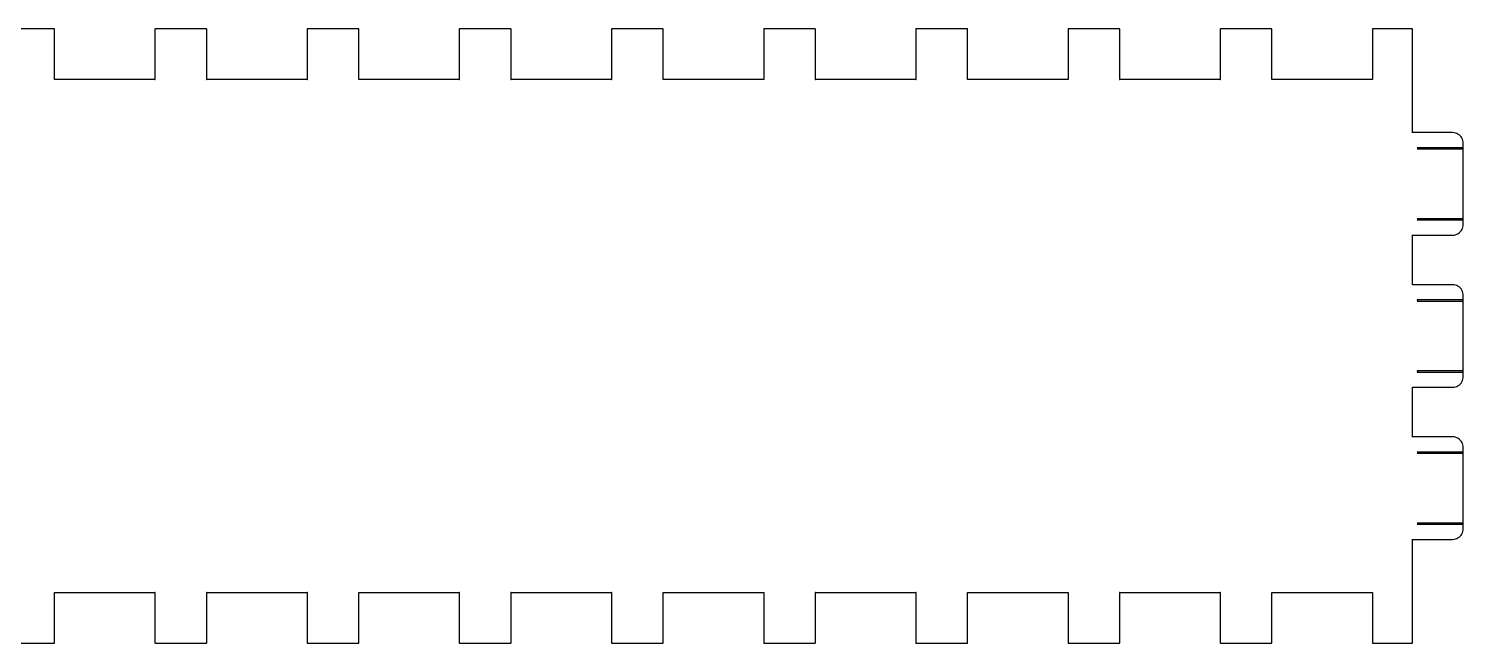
# Model space of a CAD drawing. Extents: x -4034 to 1909, y -3277 to 6509.
# Drawn here: x 290.3 to 570.3, y 1631.6 to 1751.6 of the extents above; entities that cross this region are included whole.
import ezdxf

# ---------------------------------------------------------------- set-up
doc = ezdxf.new("R2010")
doc.units = 0
doc.layers.add('Layer_1', color=7, linetype='CONTINUOUS')

msp = doc.modelspace()

# ---------------------------------------------------------------- linework, layer by layer
at = {"layer": 'Layer_1', "color": 7}
for points in [[(295.25, 1751.625296), (285.35, 1751.625296)], [(314.95, 1751.525294), (314.95, 1741.725098), (295.35, 1741.725098), (295.35, 1751.525294)], [(324.95, 1751.625296), (315.05, 1751.625296)], [(344.65, 1751.525294), (344.65, 1741.725098), (325.05, 1741.725098), (325.05, 1751.525294)], [(354.65, 1751.625296), (344.75, 1751.625296)], [(374.35, 1751.525294), (374.35, 1741.725098), (354.75, 1741.725098), (354.75, 1751.525294)], [(384.35, 1751.625296), (374.45, 1751.625296)], [(404.05, 1751.525294), (404.05, 1741.725098), (384.45, 1741.725098), (384.45, 1751.525294)], [(414.05, 1751.625296), (404.15, 1751.625296)], [(433.75, 1751.525294), (433.75, 1741.725098), (414.15, 1741.725098), (414.15, 1751.525294)], [(443.75, 1751.625296), (433.85, 1751.625296)], [(463.45, 1751.525294), (463.45, 1741.725098), (443.85, 1741.725098), (443.85, 1751.525294)], [(473.45, 1751.625296), (463.55, 1751.625296)], [(493.15, 1751.525294), (493.15, 1741.725098), (473.55, 1741.725098), (473.55, 1751.525294)], [(503.15, 1751.625296), (493.25, 1751.625296)], [(522.85, 1751.525294), (522.85, 1741.725098), (503.25, 1741.725098), (503.25, 1751.525294)], [(532.85, 1751.625296), (522.95, 1751.625296)], [(552.55, 1751.525294), (552.55, 1741.725098), (532.95, 1741.725098), (532.95, 1751.525294)], [(560.3, 1751.625296), (552.65, 1751.625296)], [(568.22, 1731.32489), (560.4, 1731.32489), (560.4, 1741.625096), (560.4, 1751.525294)], [(570.2, 1728.354831), (561.29, 1728.354831)], [(561.29, 1728.154827), (570.2, 1728.154827)], [(570.3, 1728.254829), (570.3, 1729.244848)], [(570.3, 1714.394551), (570.3, 1728.254829)], [(570.2, 1714.494553), (561.29, 1714.494553)], [(561.29, 1714.294549), (570.2, 1714.294549)], [(570.3, 1713.404532), (570.3, 1714.394551)], [(568.22, 1701.624296), (560.4, 1701.624296), (560.4, 1711.32449), (568.22, 1711.32449)], [(570.2, 1698.654237), (561.29, 1698.654237)], [(561.29, 1698.454233), (570.2, 1698.454233)], [(570.3, 1698.554235), (570.3, 1699.544254)], [(570.3, 1684.693957), (570.3, 1698.554235)], [(570.2, 1684.793959), (561.29, 1684.793959)], [(561.29, 1684.593955), (570.2, 1684.593955)], [(570.3, 1683.703938), (570.3, 1684.693957)], [(568.22, 1671.923702), (560.4, 1671.923702), (560.4, 1681.623896), (568.22, 1681.623896)], [(570.2, 1668.953643), (561.29, 1668.953643)], [(570.3, 1668.853641), (570.3, 1669.84366)], [(570.3, 1654.993363), (570.3, 1668.853641)], [(561.29, 1668.753639), (570.2, 1668.753639)], [(570.2, 1655.093365), (561.29, 1655.093365)], [(561.29, 1654.893361), (570.2, 1654.893361)], [(570.3, 1654.003344), (570.3, 1654.993363)], [(560.4, 1631.722898), (560.4, 1641.623096), (560.4, 1651.923302), (568.22, 1651.923302)], [(295.35, 1631.722898), (295.35, 1641.523094), (314.95, 1641.523094), (314.95, 1631.722898)], [(325.05, 1631.722898), (325.05, 1641.523094), (344.65, 1641.523094), (344.65, 1631.722898)], [(354.75, 1631.722898), (354.75, 1641.523094), (374.35, 1641.523094), (374.35, 1631.722898)], [(384.45, 1631.722898), (384.45, 1641.523094), (404.05, 1641.523094), (404.05, 1631.722898)], [(414.15, 1631.722898), (414.15, 1641.523094), (433.75, 1641.523094), (433.75, 1631.722898)], [(443.85, 1631.722898), (443.85, 1641.523094), (463.45, 1641.523094), (463.45, 1631.722898)], [(473.55, 1631.722898), (473.55, 1641.523094), (493.15, 1641.523094), (493.15, 1631.722898)], [(503.25, 1631.722898), (503.25, 1641.523094), (522.85, 1641.523094), (522.85, 1631.722898)], [(532.95, 1631.722898), (532.95, 1641.523094), (552.55, 1641.523094), (552.55, 1631.722898)], [(285.35, 1631.622896), (295.25, 1631.622896)], [(315.05, 1631.622896), (324.95, 1631.622896)], [(344.75, 1631.622896), (354.65, 1631.622896)], [(374.45, 1631.622896), (384.35, 1631.622896)], [(404.15, 1631.622896), (414.05, 1631.622896)], [(433.85, 1631.622896), (443.75, 1631.622896)], [(463.55, 1631.622896), (473.45, 1631.622896)], [(493.25, 1631.622896), (503.15, 1631.622896)], [(522.95, 1631.622896), (532.85, 1631.622896)], [(552.65, 1631.622896), (560.3, 1631.622896)]]:
    msp.add_lwpolyline(points, dxfattribs=at)
for points in [[(295.35, 1751.525294), (295.35, 1751.580295), (295.305, 1751.625296), (295.25, 1751.625296)], [(315.05, 1751.625296), (314.995, 1751.625296), (314.95, 1751.580295), (314.95, 1751.525294)], [(325.05, 1751.525294), (325.05, 1751.580295), (325.005, 1751.625296), (324.95, 1751.625296)], [(344.75, 1751.625296), (344.695, 1751.625296), (344.65, 1751.580295), (344.65, 1751.525294)], [(354.75, 1751.525294), (354.75, 1751.580295), (354.705, 1751.625296), (354.65, 1751.625296)], [(374.45, 1751.625296), (374.395, 1751.625296), (374.35, 1751.580295), (374.35, 1751.525294)], [(384.45, 1751.525294), (384.45, 1751.580295), (384.405, 1751.625296), (384.35, 1751.625296)], [(404.15, 1751.625296), (404.095, 1751.625296), (404.05, 1751.580295), (404.05, 1751.525294)], [(414.15, 1751.525294), (414.15, 1751.580295), (414.105, 1751.625296), (414.05, 1751.625296)], [(433.85, 1751.625296), (433.795, 1751.625296), (433.75, 1751.580295), (433.75, 1751.525294)], [(443.85, 1751.525294), (443.85, 1751.580295), (443.805, 1751.625296), (443.75, 1751.625296)], [(463.55, 1751.625296), (463.495, 1751.625296), (463.45, 1751.580295), (463.45, 1751.525294)], [(473.55, 1751.525294), (473.55, 1751.580295), (473.505, 1751.625296), (473.45, 1751.625296)], [(493.25, 1751.625296), (493.195, 1751.625296), (493.15, 1751.580295), (493.15, 1751.525294)], [(503.25, 1751.525294), (503.25, 1751.580295), (503.205, 1751.625296), (503.15, 1751.625296)], [(522.95, 1751.625296), (522.895, 1751.625296), (522.85, 1751.580295), (522.85, 1751.525294)], [(532.95, 1751.525294), (532.95, 1751.580295), (532.905, 1751.625296), (532.85, 1751.625296)], [(552.65, 1751.625296), (552.595, 1751.625296), (552.55, 1751.580295), (552.55, 1751.525294)], [(560.4, 1751.525294), (560.4, 1751.580295), (560.355, 1751.625296), (560.3, 1751.625296)], [(295.35, 1741.725098), (295.25, 1741.725098), (295.35, 1741.625096), (295.35, 1741.725098)], [(314.95, 1741.725098), (314.95, 1741.625096), (315.05, 1741.725098), (314.95, 1741.725098)], [(325.05, 1741.725098), (324.95, 1741.725098), (325.05, 1741.625096), (325.05, 1741.725098)], [(344.65, 1741.725098), (344.65, 1741.625096), (344.75, 1741.725098), (344.65, 1741.725098)], [(354.75, 1741.725098), (354.65, 1741.725098), (354.75, 1741.625096), (354.75, 1741.725098)], [(374.35, 1741.725098), (374.35, 1741.625096), (374.45, 1741.725098), (374.35, 1741.725098)], [(384.45, 1741.725098), (384.35, 1741.725098), (384.45, 1741.625096), (384.45, 1741.725098)], [(404.05, 1741.725098), (404.05, 1741.625096), (404.15, 1741.725098), (404.05, 1741.725098)], [(414.15, 1741.725098), (414.05, 1741.725098), (414.15, 1741.625096), (414.15, 1741.725098)], [(433.75, 1741.725098), (433.75, 1741.625096), (433.85, 1741.725098), (433.75, 1741.725098)], [(443.85, 1741.725098), (443.75, 1741.725098), (443.85, 1741.625096), (443.85, 1741.725098)], [(463.45, 1741.725098), (463.45, 1741.625096), (463.55, 1741.725098), (463.45, 1741.725098)], [(473.55, 1741.725098), (473.45, 1741.725098), (473.55, 1741.625096), (473.55, 1741.725098)], [(493.15, 1741.725098), (493.15, 1741.625096), (493.25, 1741.725098), (493.15, 1741.725098)], [(503.25, 1741.725098), (503.15, 1741.725098), (503.25, 1741.625096), (503.25, 1741.725098)], [(522.85, 1741.725098), (522.85, 1741.625096), (522.95, 1741.725098), (522.85, 1741.725098)], [(532.95, 1741.725098), (532.85, 1741.725098), (532.95, 1741.625096), (532.95, 1741.725098)], [(552.55, 1741.725098), (552.55, 1741.625096), (552.65, 1741.725098), (552.55, 1741.725098)], [(560.4, 1731.32489), (560.3, 1731.32489), (560.4, 1731.224888), (560.4, 1731.32489)], [(569.26, 1731.045885), (568.944, 1731.228888), (568.585, 1731.32489), (568.22, 1731.32489)], [(570.021, 1730.284869), (569.839, 1730.600876), (569.576, 1730.862881), (569.26, 1731.045885)], [(561.29, 1728.354831), (561.308, 1728.354831), (561.325, 1728.349831), (561.34, 1728.34083)], [(561.34, 1728.167827), (561.325, 1728.158827), (561.308, 1728.154827), (561.29, 1728.154827)], [(561.34, 1728.34083), (561.355, 1728.33183), (561.368, 1728.31983), (561.377, 1728.30483)], [(561.377, 1728.204828), (561.368, 1728.188827), (561.355, 1728.176827), (561.34, 1728.167827)], [(561.377, 1728.30483), (561.385, 1728.288829), (561.39, 1728.271829), (561.39, 1728.254829)], [(561.39, 1728.254829), (561.39, 1728.236828), (561.385, 1728.219828), (561.377, 1728.204828)], [(570.3, 1729.244848), (570.3, 1729.609856), (570.204, 1729.967863), (570.021, 1730.284869)], [(570.3, 1728.254829), (570.3, 1728.30983), (570.255, 1728.354831), (570.2, 1728.354831)], [(570.2, 1728.154827), (570.255, 1728.154827), (570.3, 1728.198828), (570.3, 1728.254829)], [(561.29, 1714.494553), (561.308, 1714.494553), (561.325, 1714.489553), (561.34, 1714.480553)], [(561.34, 1714.30755), (561.325, 1714.29855), (561.308, 1714.294549), (561.29, 1714.294549)], [(561.34, 1714.480553), (561.355, 1714.471553), (561.368, 1714.459553), (561.377, 1714.444552)], [(561.377, 1714.34455), (561.368, 1714.32855), (561.355, 1714.31655), (561.34, 1714.30755)], [(561.377, 1714.444552), (561.385, 1714.428552), (561.39, 1714.411552), (561.39, 1714.394551)], [(561.39, 1714.394551), (561.39, 1714.376551), (561.385, 1714.359551), (561.377, 1714.34455)], [(570.3, 1714.394551), (570.3, 1714.449553), (570.255, 1714.494553), (570.2, 1714.494553)], [(570.2, 1714.294549), (570.255, 1714.294549), (570.3, 1714.33855), (570.3, 1714.394551)], [(560.4, 1711.32449), (560.4, 1711.424492), (560.3, 1711.32449), (560.4, 1711.32449)], [(568.22, 1711.32449), (568.585, 1711.32449), (568.944, 1711.420492), (569.26, 1711.602496)], [(569.26, 1711.602496), (569.576, 1711.785499), (569.839, 1712.047505), (570.021, 1712.364511)], [(570.021, 1712.364511), (570.204, 1712.680517), (570.3, 1713.039524), (570.3, 1713.404532)], [(560.4, 1701.624296), (560.3, 1701.624296), (560.4, 1701.524294), (560.4, 1701.624296)], [(569.26, 1701.345291), (568.944, 1701.528294), (568.585, 1701.624296), (568.22, 1701.624296)], [(570.021, 1700.584275), (569.839, 1700.900282), (569.576, 1701.162287), (569.26, 1701.345291)], [(570.3, 1699.544254), (570.3, 1699.909262), (570.204, 1700.267269), (570.021, 1700.584275)], [(561.29, 1698.654237), (561.308, 1698.654237), (561.325, 1698.649237), (561.34, 1698.640236)], [(561.34, 1698.467233), (561.325, 1698.458233), (561.308, 1698.454233), (561.29, 1698.454233)], [(561.34, 1698.640236), (561.355, 1698.631236), (561.368, 1698.619236), (561.377, 1698.604236)], [(561.377, 1698.504234), (561.368, 1698.488233), (561.355, 1698.476233), (561.34, 1698.467233)], [(561.377, 1698.604236), (561.385, 1698.588235), (561.39, 1698.571235), (561.39, 1698.554235)], [(561.39, 1698.554235), (561.39, 1698.536234), (561.385, 1698.519234), (561.377, 1698.504234)], [(570.3, 1698.554235), (570.3, 1698.609236), (570.255, 1698.654237), (570.2, 1698.654237)], [(570.2, 1698.454233), (570.255, 1698.454233), (570.3, 1698.498234), (570.3, 1698.554235)], [(561.29, 1684.793959), (561.308, 1684.793959), (561.325, 1684.788959), (561.34, 1684.779959)], [(561.34, 1684.606956), (561.325, 1684.597956), (561.308, 1684.593955), (561.29, 1684.593955)], [(561.34, 1684.779959), (561.355, 1684.770959), (561.368, 1684.758959), (561.377, 1684.743958)], [(561.377, 1684.643956), (561.368, 1684.627956), (561.355, 1684.615956), (561.34, 1684.606956)], [(561.377, 1684.743958), (561.385, 1684.727958), (561.39, 1684.710958), (561.39, 1684.693957)], [(561.39, 1684.693957), (561.39, 1684.675957), (561.385, 1684.658957), (561.377, 1684.643956)], [(570.021, 1682.663917), (570.204, 1682.979923), (570.3, 1683.33893), (570.3, 1683.703938)], [(570.3, 1684.693957), (570.3, 1684.748959), (570.255, 1684.793959), (570.2, 1684.793959)], [(570.2, 1684.593955), (570.255, 1684.593955), (570.3, 1684.637956), (570.3, 1684.693957)], [(560.4, 1681.623896), (560.4, 1681.723898), (560.3, 1681.623896), (560.4, 1681.623896)], [(568.22, 1681.623896), (568.585, 1681.623896), (568.944, 1681.719898), (569.26, 1681.901902)], [(569.26, 1681.901902), (569.576, 1682.084905), (569.839, 1682.346911), (570.021, 1682.663917)], [(560.4, 1671.923702), (560.3, 1671.923702), (560.4, 1671.8237), (560.4, 1671.923702)], [(569.26, 1671.644697), (568.944, 1671.8277), (568.585, 1671.923702), (568.22, 1671.923702)], [(570.021, 1670.883681), (569.839, 1671.199688), (569.576, 1671.461693), (569.26, 1671.644697)], [(561.29, 1668.953643), (561.308, 1668.953643), (561.325, 1668.948643), (561.34, 1668.939642)], [(561.34, 1668.939642), (561.355, 1668.930642), (561.368, 1668.918642), (561.377, 1668.903642)], [(561.377, 1668.80364), (561.368, 1668.787639), (561.355, 1668.775639), (561.34, 1668.766639)], [(561.377, 1668.903642), (561.385, 1668.887641), (561.39, 1668.870641), (561.39, 1668.853641)], [(561.39, 1668.853641), (561.39, 1668.83564), (561.385, 1668.81864), (561.377, 1668.80364)], [(570.3, 1669.84366), (570.3, 1670.208668), (570.204, 1670.566675), (570.021, 1670.883681)], [(570.3, 1668.853641), (570.3, 1668.908642), (570.255, 1668.953643), (570.2, 1668.953643)], [(570.2, 1668.753639), (570.255, 1668.753639), (570.3, 1668.79764), (570.3, 1668.853641)], [(561.34, 1668.766639), (561.325, 1668.757639), (561.308, 1668.753639), (561.29, 1668.753639)], [(561.29, 1655.093365), (561.308, 1655.093365), (561.325, 1655.088365), (561.34, 1655.079365)], [(561.34, 1654.906362), (561.325, 1654.897362), (561.308, 1654.893361), (561.29, 1654.893361)], [(561.34, 1655.079365), (561.355, 1655.070365), (561.368, 1655.058365), (561.377, 1655.043364)], [(561.377, 1654.943362), (561.368, 1654.927362), (561.355, 1654.915362), (561.34, 1654.906362)], [(561.377, 1655.043364), (561.385, 1655.027364), (561.39, 1655.010364), (561.39, 1654.993363)], [(561.39, 1654.993363), (561.39, 1654.975363), (561.385, 1654.958363), (561.377, 1654.943362)], [(570.3, 1654.993363), (570.3, 1655.048365), (570.255, 1655.093365), (570.2, 1655.093365)], [(570.2, 1654.893361), (570.255, 1654.893361), (570.3, 1654.937362), (570.3, 1654.993363)], [(560.4, 1651.923302), (560.4, 1652.023304), (560.3, 1651.923302), (560.4, 1651.923302)], [(568.22, 1651.923302), (568.585, 1651.923302), (568.944, 1652.019304), (569.26, 1652.201308)], [(569.26, 1652.201308), (569.576, 1652.384311), (569.839, 1652.646317), (570.021, 1652.963323)], [(570.021, 1652.963323), (570.204, 1653.279329), (570.3, 1653.638336), (570.3, 1654.003344)], [(295.35, 1641.523094), (295.35, 1641.623096), (295.25, 1641.523094), (295.35, 1641.523094)], [(314.95, 1641.523094), (315.05, 1641.523094), (314.95, 1641.623096), (314.95, 1641.523094)], [(325.05, 1641.523094), (325.05, 1641.623096), (324.95, 1641.523094), (325.05, 1641.523094)], [(344.65, 1641.523094), (344.75, 1641.523094), (344.65, 1641.623096), (344.65, 1641.523094)], [(354.75, 1641.523094), (354.75, 1641.623096), (354.65, 1641.523094), (354.75, 1641.523094)], [(374.35, 1641.523094), (374.45, 1641.523094), (374.35, 1641.623096), (374.35, 1641.523094)], [(384.45, 1641.523094), (384.45, 1641.623096), (384.35, 1641.523094), (384.45, 1641.523094)], [(404.05, 1641.523094), (404.15, 1641.523094), (404.05, 1641.623096), (404.05, 1641.523094)], [(414.15, 1641.523094), (414.15, 1641.623096), (414.05, 1641.523094), (414.15, 1641.523094)], [(433.75, 1641.523094), (433.85, 1641.523094), (433.75, 1641.623096), (433.75, 1641.523094)], [(443.85, 1641.523094), (443.85, 1641.623096), (443.75, 1641.523094), (443.85, 1641.523094)], [(463.45, 1641.523094), (463.55, 1641.523094), (463.45, 1641.623096), (463.45, 1641.523094)], [(473.55, 1641.523094), (473.55, 1641.623096), (473.45, 1641.523094), (473.55, 1641.523094)], [(493.15, 1641.523094), (493.25, 1641.523094), (493.15, 1641.623096), (493.15, 1641.523094)], [(503.25, 1641.523094), (503.25, 1641.623096), (503.15, 1641.523094), (503.25, 1641.523094)], [(522.85, 1641.523094), (522.95, 1641.523094), (522.85, 1641.623096), (522.85, 1641.523094)], [(532.95, 1641.523094), (532.95, 1641.623096), (532.85, 1641.523094), (532.95, 1641.523094)], [(552.55, 1641.523094), (552.65, 1641.523094), (552.55, 1641.623096), (552.55, 1641.523094)], [(295.25, 1631.622896), (295.305, 1631.622896), (295.35, 1631.666897), (295.35, 1631.722898)], [(314.95, 1631.722898), (314.95, 1631.666897), (314.995, 1631.622896), (315.05, 1631.622896)], [(324.95, 1631.622896), (325.005, 1631.622896), (325.05, 1631.666897), (325.05, 1631.722898)], [(344.65, 1631.722898), (344.65, 1631.666897), (344.695, 1631.622896), (344.75, 1631.622896)], [(354.65, 1631.622896), (354.705, 1631.622896), (354.75, 1631.666897), (354.75, 1631.722898)], [(374.35, 1631.722898), (374.35, 1631.666897), (374.395, 1631.622896), (374.45, 1631.622896)], [(384.35, 1631.622896), (384.405, 1631.622896), (384.45, 1631.666897), (384.45, 1631.722898)], [(404.05, 1631.722898), (404.05, 1631.666897), (404.095, 1631.622896), (404.15, 1631.622896)], [(414.05, 1631.622896), (414.105, 1631.622896), (414.15, 1631.666897), (414.15, 1631.722898)], [(433.75, 1631.722898), (433.75, 1631.666897), (433.795, 1631.622896), (433.85, 1631.622896)], [(443.75, 1631.622896), (443.805, 1631.622896), (443.85, 1631.666897), (443.85, 1631.722898)], [(463.45, 1631.722898), (463.45, 1631.666897), (463.495, 1631.622896), (463.55, 1631.622896)], [(473.45, 1631.622896), (473.505, 1631.622896), (473.55, 1631.666897), (473.55, 1631.722898)], [(493.15, 1631.722898), (493.15, 1631.666897), (493.195, 1631.622896), (493.25, 1631.622896)], [(503.15, 1631.622896), (503.205, 1631.622896), (503.25, 1631.666897), (503.25, 1631.722898)], [(522.85, 1631.722898), (522.85, 1631.666897), (522.895, 1631.622896), (522.95, 1631.622896)], [(532.85, 1631.622896), (532.905, 1631.622896), (532.95, 1631.666897), (532.95, 1631.722898)], [(552.55, 1631.722898), (552.55, 1631.666897), (552.595, 1631.622896), (552.65, 1631.622896)], [(560.3, 1631.622896), (560.355, 1631.622896), (560.4, 1631.666897), (560.4, 1631.722898)]]:
    msp.add_open_spline(points, degree=3, dxfattribs=at)

doc.saveas('drawing.dxf')
